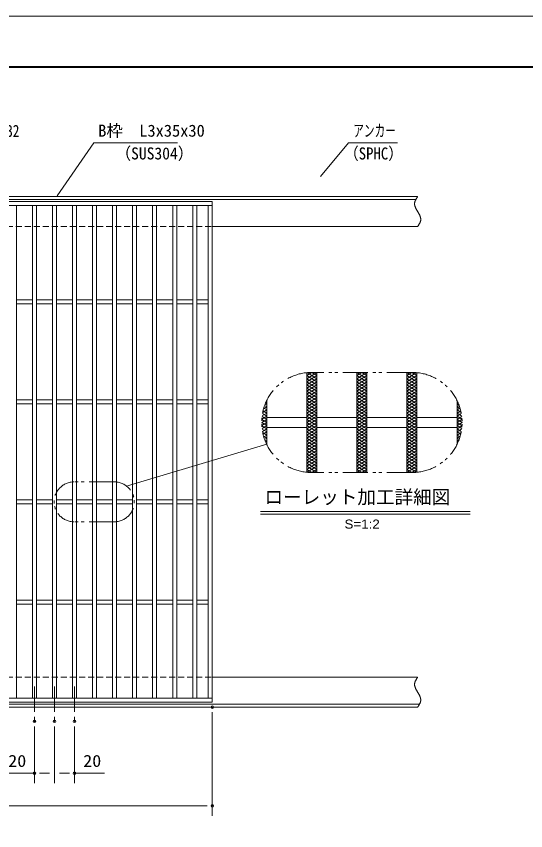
# Model space of a CAD drawing. Units: millimetres, scale not verified. Extents: x -1050 to 1050, y -742 to 742.
# Drawn here: x 9 to 517, y -71 to 742 of the extents above; entities that cross this region are included whole.
import ezdxf
from ezdxf.enums import TextEntityAlignment as Align

# ---------------------------------------------------------------- set-up
doc = ezdxf.new("R2010")
doc.units = ezdxf.units.MM
doc.header["$LTSCALE"] = 5
doc.header["$PDMODE"] = 32
doc.header["$PDSIZE"] = 2.5
for name, pattern in [('CHAIN1', [8, 5, -1, 1, -1]), ('DASHED1', [1.8, 1.2, -0.6]), ('DOUBLE_CHAIN1', [8.8, 5, -1, 0.6, -0.6, 0.6, -1])]:
    doc.linetypes.add(name, pattern=pattern)
for name, color, linetype, lineweight in [('0-0_7-図\u3000枠', 4, 'Continuous', 9), ('0-1_寸法注釈', 2, 'Continuous', 9), ('0-2_想像線', 134, 'DOUBLE_CHAIN1', 9), ('0-3_ハッチング', 4, 'Continuous', 9), ('0-5_DEFPOINTS', 134, 'Continuous', 9), ('0-6_枠', 7, 'Continuous', 9), ('0-7_蓋', 5, 'Continuous', 9), ('0-9_溝開口', 4, 'DASHED1', 9), ('0-A_中心線', 6, 'CHAIN1', 9)]:
    doc.layers.add(name, color=color, linetype=linetype, lineweight=lineweight)
doc.styles.add('HG丸ｺﾞｼｯｸM-PRO', font='')
doc.styles.add('ＭＳ ゴシック', font='')
doc.styles.get('HG丸ｺﾞｼｯｸM-PRO').set_extended_font_data('HG丸ｺﾞｼｯｸM-PRO')
doc.styles.get('ＭＳ ゴシック').set_extended_font_data('MS Gothic')

msp = doc.modelspace()

# ---------------------------------------------------------------- linework, layer by layer
at = {"layer": '0-0_7-図\u3000枠'}
msp.add_line((-973.75, 691.25), (998.75, 691.25), dxfattribs=at)
msp.add_lwpolyline([(-975, 692.5), (1000, 692.5), (1000, -692.5)], dxfattribs=at)
at = {"layer": '0-1_寸法注釈'}
for p, q in [((258.886, 315.021), (120.04, 273.544)), ((252.841, 247.905), (461.88, 247.905)), ((252.841, 245.405), (461.88, 245.405)), ((204.55, 47.475), (204.55, -56.047)), ((27.05, 33.328), (27.05, -23.478)), ((47.05, 33.328), (47.05, -23.478)), ((47.05, 33.328), (47.05, -23.478)), ((67.05, 33.328), (67.05, -23.478)), ((27.05, -13.478), (-2.797, -13.478)), ((42.05, -13.478), (32.05, -13.478)), ((52.05, -13.478), (62.05, -13.478)), ((67.05, -13.478), (96.897, -13.478)), ((-785.45, -46.047), (199.55, -46.047))]:
    msp.add_line(p, q, dxfattribs=at)
for points in [[(169.797, 615.968), (86.447, 615.968), (49.664, 563.288)], [(389.478, 615.968), (340.425, 615.968), (312.702, 582.538)]]:
    msp.add_lwpolyline(points, dxfattribs=at)
at = {"layer": '0-2_想像線'}
for p, q in [((403.886, 386.815), (303.886, 386.815)), ((403.886, 286.815), (303.886, 286.815)), ((106.692, 277.558), (66.692, 277.558)), ((106.692, 237.558), (66.692, 237.558))]:
    msp.add_line(p, q, dxfattribs=at)
for points in [[(409.55, 562.475), (409.359, 562.182), (409.169, 561.888), (408.98, 561.595), (408.792, 561.301), (408.608, 561.007), (408.427, 560.714), (408.249, 560.42), (408.076, 560.126), (407.909, 559.831), (407.747, 559.537), (407.592, 559.242), (407.443, 558.947), (407.303, 558.652), (407.171, 558.357), (407.048, 558.061), (406.935, 557.765), (406.832, 557.468), (406.741, 557.172), (406.661, 556.874), (406.593, 556.577), (406.538, 556.279), (406.497, 555.98), (406.47, 555.681), (406.458, 555.381), (406.46, 555.081), (406.476, 554.781), (406.505, 554.48), (406.547, 554.178), (406.601, 553.876), (406.666, 553.574), (406.743, 553.272), (406.829, 552.969), (406.926, 552.665), (407.032, 552.362), (407.147, 552.058), (407.27, 551.753), (407.401, 551.449), (407.538, 551.144), (407.683, 550.839)], [(407.683, 550.839), (407.833, 550.534), (407.989, 550.229), (408.15, 549.923), (408.316, 549.617), (408.485, 549.312), (408.657, 549.006), (408.833, 548.7), (409.01, 548.394), (409.189, 548.087), (409.369, 547.781), (409.55, 547.475)], [(411.417, 544.111), (411.267, 544.416), (411.111, 544.721), (410.95, 545.027), (410.784, 545.333), (410.615, 545.638), (410.443, 545.944), (410.267, 546.25), (410.09, 546.556), (409.911, 546.863), (409.731, 547.169), (409.55, 547.475)], [(409.55, 532.475), (409.741, 532.768), (409.931, 533.062), (410.12, 533.355), (410.308, 533.649), (410.492, 533.943), (410.673, 534.236), (410.851, 534.53), (411.024, 534.824), (411.191, 535.119), (411.353, 535.413), (411.508, 535.708), (411.657, 536.003), (411.797, 536.298), (411.929, 536.593), (412.052, 536.889), (412.165, 537.185), (412.268, 537.481), (412.359, 537.778), (412.439, 538.076), (412.507, 538.373), (412.562, 538.671), (412.603, 538.97), (412.63, 539.269), (412.642, 539.569), (412.64, 539.869), (412.624, 540.169), (412.595, 540.47), (412.553, 540.772), (412.499, 541.074), (412.434, 541.376), (412.357, 541.678), (412.271, 541.981), (412.174, 542.285), (412.068, 542.588), (411.953, 542.892), (411.83, 543.197), (411.699, 543.501), (411.562, 543.806), (411.417, 544.111)], [(409.55, 82.475), (409.359, 82.182), (409.169, 81.888), (408.98, 81.595), (408.792, 81.301), (408.608, 81.007), (408.427, 80.714), (408.249, 80.42), (408.076, 80.126), (407.909, 79.831), (407.747, 79.537), (407.592, 79.242), (407.443, 78.947), (407.303, 78.652), (407.171, 78.357), (407.048, 78.061), (406.935, 77.765), (406.832, 77.468), (406.741, 77.172), (406.661, 76.874), (406.593, 76.577), (406.538, 76.279), (406.497, 75.98), (406.47, 75.681), (406.458, 75.381), (406.46, 75.081), (406.476, 74.781), (406.505, 74.48), (406.547, 74.178), (406.601, 73.876), (406.666, 73.574), (406.743, 73.272), (406.829, 72.969), (406.926, 72.665), (407.032, 72.362), (407.147, 72.058), (407.27, 71.753), (407.401, 71.449), (407.538, 71.144), (407.683, 70.839)], [(407.683, 70.839), (407.833, 70.534), (407.989, 70.229), (408.15, 69.923), (408.316, 69.617), (408.485, 69.312), (408.657, 69.006), (408.833, 68.7), (409.01, 68.394), (409.189, 68.087), (409.369, 67.781), (409.55, 67.475)], [(411.417, 64.111), (411.267, 64.416), (411.111, 64.721), (410.95, 65.027), (410.784, 65.333), (410.615, 65.638), (410.443, 65.944), (410.267, 66.25), (410.09, 66.556), (409.911, 66.863), (409.731, 67.169), (409.55, 67.475)], [(409.55, 52.475), (409.741, 52.768), (409.931, 53.062), (410.12, 53.355), (410.308, 53.649), (410.492, 53.943), (410.673, 54.236), (410.851, 54.53), (411.024, 54.824), (411.191, 55.119), (411.353, 55.413), (411.508, 55.708), (411.657, 56.003), (411.797, 56.298), (411.929, 56.593), (412.052, 56.889), (412.165, 57.185), (412.268, 57.481), (412.359, 57.778), (412.439, 58.076), (412.507, 58.373), (412.562, 58.671), (412.603, 58.97), (412.63, 59.269), (412.642, 59.569), (412.64, 59.869), (412.624, 60.169), (412.595, 60.47), (412.553, 60.772), (412.499, 61.074), (412.434, 61.376), (412.358, 61.678), (412.271, 61.981), (412.174, 62.285), (412.068, 62.588), (411.953, 62.892), (411.83, 63.197), (411.699, 63.501), (411.562, 63.806), (411.417, 64.111)]]:
    msp.add_lwpolyline(points, dxfattribs=at)
for centre, radius, start, end in [((303.886, 336.815), 50, 90, 270), ((403.886, 336.815), 50, 270, 90), ((66.692, 257.558), 20, 90, 270), ((106.692, 257.558), 20, 270, 90)]:
    msp.add_arc(centre, radius, start, end, dxfattribs=at)
at = {"layer": '0-3_ハッチング'}
for p, q in [((298.886, 380.565), (308.886, 386.815)), ((298.886, 383.69), (303.886, 386.815)), ((298.886, 377.44), (308.886, 383.69)), ((298.886, 383.69), (308.886, 377.44)), ((299.233, 386.598), (308.886, 380.565)), ((303.886, 386.815), (308.886, 383.69)), ((348.886, 380.565), (358.886, 386.815)), ((348.886, 386.815), (358.886, 380.565)), ((348.886, 383.69), (353.886, 386.815)), ((348.886, 377.44), (358.886, 383.69)), ((348.886, 383.69), (358.886, 377.44)), ((353.886, 386.815), (358.886, 383.69)), ((398.886, 386.815), (408.886, 380.565)), ((398.886, 383.69), (403.886, 386.815)), ((398.886, 380.565), (408.539, 386.598)), ((398.886, 377.44), (408.886, 383.69)), ((398.886, 383.69), (408.886, 377.44)), ((403.886, 386.815), (408.886, 383.69)), ((298.886, 374.315), (308.886, 380.565)), ((298.886, 380.565), (308.886, 374.315)), ((298.886, 371.19), (308.886, 377.44)), ((298.886, 377.44), (308.886, 371.19)), ((298.886, 374.315), (308.886, 368.065)), ((298.886, 368.065), (308.886, 374.315)), ((348.886, 374.315), (358.886, 380.565)), ((348.886, 380.565), (358.886, 374.315)), ((348.886, 371.19), (358.886, 377.44)), ((348.886, 377.44), (358.886, 371.19)), ((348.886, 374.315), (358.886, 368.065)), ((348.886, 368.065), (358.886, 374.315)), ((398.886, 374.315), (408.886, 380.565)), ((398.886, 380.565), (408.886, 374.315)), ((398.886, 371.19), (408.886, 377.44)), ((398.886, 377.44), (408.886, 371.19)), ((398.886, 374.315), (408.886, 368.065)), ((398.886, 368.065), (408.886, 374.315)), ((298.886, 371.19), (308.886, 364.94)), ((298.886, 364.94), (308.886, 371.19)), ((298.886, 368.065), (308.886, 361.815)), ((298.886, 361.815), (308.886, 368.065)), ((348.886, 371.19), (358.886, 364.94)), ((348.886, 364.94), (358.886, 371.19)), ((348.886, 368.065), (358.886, 361.815)), ((348.886, 361.815), (358.886, 368.065)), ((398.886, 371.19), (408.886, 364.94)), ((398.886, 364.94), (408.886, 371.19)), ((398.886, 368.065), (408.886, 361.815)), ((398.886, 361.815), (408.886, 368.065)), ((298.886, 364.94), (308.886, 358.69)), ((298.886, 358.69), (308.886, 364.94)), ((298.886, 361.815), (308.886, 355.565)), ((298.886, 355.565), (308.886, 361.815)), ((298.886, 358.69), (308.886, 352.44)), ((298.886, 352.44), (308.886, 358.69)), ((348.886, 364.94), (358.886, 358.69)), ((348.886, 358.69), (358.886, 364.94)), ((348.886, 361.815), (358.886, 355.565)), ((348.886, 355.565), (358.886, 361.815)), ((348.886, 358.69), (358.886, 352.44)), ((348.886, 352.44), (358.886, 358.69)), ((398.886, 364.94), (408.886, 358.69)), ((398.886, 358.69), (408.886, 364.94)), ((398.886, 361.815), (408.886, 355.565)), ((398.886, 355.565), (408.886, 361.815)), ((398.886, 358.69), (408.886, 352.44)), ((398.886, 352.44), (408.886, 358.69)), ((255.798, 350.51), (258.886, 352.44)), ((255.979, 351.132), (258.886, 349.315)), ((256.832, 353.724), (258.886, 352.44)), ((257.098, 354.448), (258.886, 355.565)), ((257.812, 356.237), (258.886, 355.565)), ((298.886, 349.315), (308.886, 355.565)), ((298.886, 355.565), (308.886, 349.315)), ((298.886, 346.19), (308.886, 352.44)), ((298.886, 352.44), (308.886, 346.19)), ((348.886, 349.315), (358.886, 355.565)), ((348.886, 355.565), (358.886, 349.315)), ((348.886, 346.19), (358.886, 352.44)), ((348.886, 352.44), (358.886, 346.19)), ((398.886, 349.315), (408.886, 355.565)), ((398.886, 355.565), (408.886, 349.315)), ((398.886, 346.19), (408.886, 352.44)), ((398.886, 352.44), (408.886, 346.19)), ((448.886, 355.565), (449.96, 356.237)), ((448.886, 355.565), (450.674, 354.448)), ((448.886, 352.44), (450.94, 353.724)), ((448.886, 352.44), (451.974, 350.51)), ((448.886, 349.315), (451.792, 351.132)), ((253.988, 340.004), (258.886, 343.065)), ((254.25, 342.838), (258.886, 339.94)), ((254.312, 343.332), (258.886, 346.19)), ((254.68, 345.694), (258.886, 343.065)), ((254.898, 346.823), (258.886, 349.315)), ((255.26, 348.457), (258.886, 346.19)), ((298.886, 343.065), (308.886, 349.315)), ((298.886, 349.315), (308.886, 343.065)), ((298.886, 339.94), (308.886, 346.19)), ((298.886, 346.19), (308.886, 339.94)), ((298.886, 336.815), (308.886, 343.065)), ((298.886, 343.065), (308.886, 336.815)), ((348.886, 343.065), (358.886, 349.315)), ((348.886, 349.315), (358.886, 343.065)), ((348.886, 339.94), (358.886, 346.19)), ((348.886, 346.19), (358.886, 339.94)), ((348.886, 336.815), (358.886, 343.065)), ((348.886, 343.065), (358.886, 336.815)), ((398.886, 343.065), (408.886, 349.315)), ((398.886, 349.315), (408.886, 343.065)), ((398.886, 339.94), (408.886, 346.19)), ((398.886, 346.19), (408.886, 339.94)), ((398.886, 336.815), (408.886, 343.065)), ((398.886, 343.065), (408.886, 336.815)), ((448.886, 349.315), (452.874, 346.823)), ((448.886, 346.19), (452.512, 348.457)), ((448.886, 346.19), (453.459, 343.332)), ((448.886, 343.065), (453.091, 345.694)), ((448.886, 343.065), (453.784, 340.004)), ((448.886, 339.94), (453.522, 342.838)), ((253.886, 336.815), (258.886, 339.94)), ((253.886, 336.815), (258.886, 333.69)), ((253.98, 339.881), (258.886, 336.815)), ((253.98, 333.749), (258.886, 336.815)), ((253.988, 333.627), (258.886, 330.565)), ((254.25, 330.793), (258.886, 333.69)), ((298.886, 333.69), (308.886, 339.94)), ((298.886, 339.94), (308.886, 333.69)), ((298.886, 330.565), (308.886, 336.815)), ((298.886, 336.815), (308.886, 330.565)), ((298.886, 327.44), (308.886, 333.69)), ((298.886, 333.69), (308.886, 327.44)), ((348.886, 333.69), (358.886, 339.94)), ((348.886, 339.94), (358.886, 333.69)), ((348.886, 330.565), (358.886, 336.815)), ((348.886, 336.815), (358.886, 330.565)), ((348.886, 327.44), (358.886, 333.69)), ((348.886, 333.69), (358.886, 327.44)), ((398.886, 333.69), (408.886, 339.94)), ((398.886, 339.94), (408.886, 333.69)), ((398.886, 330.565), (408.886, 336.815)), ((398.886, 336.815), (408.886, 330.565)), ((398.886, 327.44), (408.886, 333.69)), ((398.886, 333.69), (408.886, 327.44)), ((448.886, 339.94), (453.886, 336.815)), ((448.886, 336.815), (453.792, 339.881)), ((448.886, 333.69), (453.886, 336.815)), ((448.886, 336.815), (453.792, 333.749)), ((448.886, 333.69), (453.522, 330.793)), ((448.886, 330.565), (453.784, 333.627)), ((254.312, 330.299), (258.886, 327.44)), ((254.68, 327.937), (258.886, 330.565)), ((254.898, 326.808), (258.886, 324.315)), ((255.26, 325.174), (258.886, 327.44)), ((298.886, 324.315), (308.886, 330.565)), ((298.886, 330.565), (308.886, 324.315)), ((298.886, 321.19), (308.886, 327.44)), ((298.886, 327.44), (308.886, 321.19)), ((348.886, 324.315), (358.886, 330.565)), ((348.886, 330.565), (358.886, 324.315)), ((348.886, 321.19), (358.886, 327.44)), ((348.886, 327.44), (358.886, 321.19)), ((398.886, 324.315), (408.886, 330.565)), ((398.886, 330.565), (408.886, 324.315)), ((398.886, 321.19), (408.886, 327.44)), ((398.886, 327.44), (408.886, 321.19)), ((448.886, 330.565), (453.091, 327.937)), ((448.886, 327.44), (453.459, 330.299)), ((448.886, 327.44), (452.512, 325.174)), ((448.886, 324.315), (452.874, 326.808)), ((255.798, 323.12), (258.886, 321.19)), ((255.979, 322.499), (258.886, 324.315)), ((256.832, 319.906), (258.886, 321.19)), ((257.098, 319.183), (258.886, 318.065)), ((257.812, 317.394), (258.886, 318.065)), ((298.886, 318.065), (308.886, 324.315)), ((298.886, 324.315), (308.886, 318.065)), ((298.886, 314.94), (308.886, 321.19)), ((298.886, 321.19), (308.886, 314.94)), ((298.886, 311.815), (308.886, 318.065)), ((298.886, 318.065), (308.886, 311.815)), ((348.886, 318.065), (358.886, 324.315)), ((348.886, 324.315), (358.886, 318.065)), ((348.886, 314.94), (358.886, 321.19)), ((348.886, 321.19), (358.886, 314.94)), ((348.886, 311.815), (358.886, 318.065)), ((348.886, 318.065), (358.886, 311.815)), ((398.886, 318.065), (408.886, 324.315)), ((398.886, 324.315), (408.886, 318.065)), ((398.886, 314.94), (408.886, 321.19)), ((398.886, 321.19), (408.886, 314.94)), ((398.886, 311.815), (408.886, 318.065)), ((398.886, 318.065), (408.886, 311.815)), ((448.886, 324.315), (451.792, 322.499)), ((448.886, 321.19), (451.974, 323.12)), ((448.886, 321.19), (450.94, 319.906)), ((448.886, 318.065), (450.674, 319.183)), ((448.886, 318.065), (449.96, 317.394)), ((298.886, 314.94), (308.886, 308.69)), ((298.886, 308.69), (308.886, 314.94)), ((298.886, 311.815), (308.886, 305.565)), ((298.886, 305.565), (308.886, 311.815)), ((348.886, 314.94), (358.886, 308.69)), ((348.886, 308.69), (358.886, 314.94)), ((348.886, 311.815), (358.886, 305.565)), ((348.886, 305.565), (358.886, 311.815)), ((398.886, 314.94), (408.886, 308.69)), ((398.886, 308.69), (408.886, 314.94)), ((398.886, 311.815), (408.886, 305.565)), ((398.886, 305.565), (408.886, 311.815)), ((298.886, 308.69), (308.886, 302.44)), ((298.886, 302.44), (308.886, 308.69)), ((298.886, 305.565), (308.886, 299.315)), ((298.886, 299.315), (308.886, 305.565)), ((298.886, 302.44), (308.886, 296.19)), ((298.886, 296.19), (308.886, 302.44)), ((348.886, 308.69), (358.886, 302.44)), ((348.886, 302.44), (358.886, 308.69)), ((348.886, 305.565), (358.886, 299.315)), ((348.886, 299.315), (358.886, 305.565)), ((348.886, 302.44), (358.886, 296.19)), ((348.886, 296.19), (358.886, 302.44)), ((398.886, 308.69), (408.886, 302.44)), ((398.886, 302.44), (408.886, 308.69)), ((398.886, 305.565), (408.886, 299.315)), ((398.886, 299.315), (408.886, 305.565)), ((398.886, 302.44), (408.886, 296.19)), ((398.886, 296.19), (408.886, 302.44)), ((298.886, 299.315), (308.886, 293.065)), ((298.886, 293.065), (308.886, 299.315)), ((298.886, 296.19), (308.886, 289.94)), ((298.886, 289.94), (308.886, 296.19)), ((298.886, 293.065), (308.886, 286.815)), ((299.233, 287.032), (308.886, 293.065)), ((348.886, 299.315), (358.886, 293.065)), ((348.886, 293.065), (358.886, 299.315)), ((348.886, 296.19), (358.886, 289.94)), ((348.886, 289.94), (358.886, 296.19)), ((348.886, 293.065), (358.886, 286.815)), ((348.886, 286.815), (358.886, 293.065)), ((398.886, 299.315), (408.886, 293.065)), ((398.886, 293.065), (408.886, 299.315)), ((398.886, 296.19), (408.886, 289.94)), ((398.886, 289.94), (408.886, 296.19)), ((398.886, 293.065), (408.539, 287.032)), ((398.886, 286.815), (408.886, 293.065)), ((298.886, 289.94), (303.886, 286.815)), ((303.886, 286.815), (308.886, 289.94)), ((348.886, 289.94), (353.886, 286.815)), ((353.886, 286.815), (358.886, 289.94)), ((398.886, 289.94), (403.886, 286.815)), ((403.886, 286.815), (408.886, 289.94))]:
    msp.add_line(p, q, dxfattribs=at)
at = {"layer": '0-5_DEFPOINTS'}
msp.add_lwpolyline([(-1050, -742.5), (-1050, 742.5), (1050, 742.5), (1050, -742.5)], close=True, dxfattribs=at)
for p in [(204.55, 52.475), (27.05, 38.328), (47.05, 38.328), (67.05, 38.328), (27.05, -13.478), (67.05, -13.478), (204.55, -46.047)]:
    msp.add_point(p, dxfattribs=at)
at = {"layer": '0-6_枠'}
for p, q in [((-795.45, 562.475), (409.55, 562.475)), ((-792.45, 559.475), (407.714, 559.475)), ((204.55, 532.475), (409.55, 532.475)), ((204.55, 82.475), (409.55, 82.475)), ((-795.45, 52.475), (409.55, 52.475)), ((-792.45, 55.475), (411.386, 55.475))]:
    msp.add_line(p, q, dxfattribs=at)
at = {"layer": '0-7_蓋'}
for p, q in [((204.55, 557.475), (-790.45, 557.475)), ((204.55, 553.475), (-790.45, 553.475)), ((9.05, 553.475), (9.05, 61.475)), ((25.05, 553.475), (25.05, 61.475)), ((29.05, 553.475), (29.05, 61.475)), ((45.05, 553.475), (45.05, 61.475)), ((49.05, 553.475), (49.05, 61.475)), ((65.05, 553.475), (65.05, 61.475)), ((69.05, 553.475), (69.05, 61.475)), ((85.05, 553.475), (85.05, 61.475)), ((89.05, 553.475), (89.05, 61.475)), ((105.05, 553.475), (105.05, 61.475)), ((109.05, 553.475), (109.05, 61.475)), ((125.05, 553.475), (125.05, 61.475)), ((129.05, 553.475), (129.05, 61.475)), ((145.05, 553.475), (145.05, 61.475)), ((149.05, 553.475), (149.05, 61.475)), ((165.05, 553.475), (165.05, 61.475)), ((169.05, 553.475), (169.05, 61.475)), ((185.05, 553.475), (185.05, 61.475)), ((189.05, 553.475), (189.05, 61.475)), ((200.55, 61.475), (200.55, 553.475)), ((204.55, 57.475), (204.55, 557.475)), ((25.05, 459.475), (9.05, 459.475)), ((45.05, 459.475), (29.05, 459.475)), ((65.05, 459.475), (49.05, 459.475)), ((85.05, 459.475), (69.05, 459.475)), ((105.05, 459.475), (89.05, 459.475)), ((125.05, 459.475), (109.05, 459.475)), ((145.05, 459.475), (129.05, 459.475)), ((165.05, 459.475), (149.05, 459.475)), ((185.05, 459.475), (169.05, 459.475)), ((200.55, 459.475), (189.05, 459.475)), ((25.05, 455.475), (9.05, 455.475)), ((45.05, 455.475), (29.05, 455.475)), ((65.05, 455.475), (49.05, 455.475)), ((85.05, 455.475), (69.05, 455.475)), ((105.05, 455.475), (89.05, 455.475)), ((125.05, 455.475), (109.05, 455.475)), ((145.05, 455.475), (129.05, 455.475)), ((165.05, 455.475), (149.05, 455.475)), ((185.05, 455.475), (169.05, 455.475)), ((200.55, 455.475), (189.05, 455.475)), ((298.886, 386.565), (298.886, 287.066)), ((298.886, 386.565), (298.886, 287.066)), ((308.886, 386.815), (308.886, 286.815)), ((308.886, 386.815), (308.886, 286.815)), ((348.886, 386.815), (348.886, 286.815)), ((348.886, 386.815), (348.886, 286.815)), ((358.886, 386.815), (358.886, 286.815)), ((358.886, 386.815), (358.886, 286.815)), ((398.886, 386.815), (398.886, 286.815)), ((398.886, 386.815), (398.886, 286.815)), ((408.886, 386.565), (408.886, 287.066)), ((408.886, 386.565), (408.886, 287.066)), ((25.05, 359.475), (9.05, 359.475)), ((45.05, 359.475), (29.05, 359.475)), ((65.05, 359.475), (49.05, 359.475)), ((85.05, 359.475), (69.05, 359.475)), ((105.05, 359.475), (89.05, 359.475)), ((125.05, 359.475), (109.05, 359.475)), ((145.05, 359.475), (129.05, 359.475)), ((165.05, 359.475), (149.05, 359.475)), ((185.05, 359.475), (169.05, 359.475)), ((200.55, 359.475), (189.05, 359.475)), ((258.886, 358.61), (258.886, 315.021)), ((258.886, 358.61), (258.886, 315.021)), ((448.886, 358.61), (448.886, 315.021)), ((448.886, 358.61), (448.886, 315.021)), ((25.05, 355.475), (9.05, 355.475)), ((45.05, 355.475), (29.05, 355.475)), ((65.05, 355.475), (49.05, 355.475)), ((85.05, 355.475), (69.05, 355.475)), ((105.05, 355.475), (89.05, 355.475)), ((125.05, 355.475), (109.05, 355.475)), ((145.05, 355.475), (129.05, 355.475)), ((165.05, 355.475), (149.05, 355.475)), ((185.05, 355.475), (169.05, 355.475)), ((200.55, 355.475), (189.05, 355.475)), ((258.886, 341.815), (298.886, 341.815)), ((308.886, 341.815), (348.886, 341.815)), ((358.886, 341.815), (398.886, 341.815)), ((408.886, 341.815), (448.886, 341.815)), ((258.886, 331.815), (298.886, 331.815)), ((308.886, 331.815), (348.886, 331.815)), ((358.886, 331.815), (398.886, 331.815)), ((408.886, 331.815), (448.886, 331.815)), ((25.05, 259.475), (9.05, 259.475)), ((25.05, 255.475), (9.05, 255.475)), ((45.05, 259.475), (29.05, 259.475)), ((45.05, 255.475), (29.05, 255.475)), ((65.05, 259.475), (49.05, 259.475)), ((65.05, 255.475), (49.05, 255.475)), ((85.05, 259.475), (69.05, 259.475)), ((85.05, 255.475), (69.05, 255.475)), ((105.05, 259.475), (89.05, 259.475)), ((105.05, 255.475), (89.05, 255.475)), ((125.05, 259.475), (109.05, 259.475)), ((125.05, 255.475), (109.05, 255.475)), ((145.05, 259.475), (129.05, 259.475)), ((145.05, 255.475), (129.05, 255.475)), ((165.05, 259.475), (149.05, 259.475)), ((165.05, 255.475), (149.05, 255.475)), ((185.05, 259.475), (169.05, 259.475)), ((185.05, 255.475), (169.05, 255.475)), ((200.55, 259.475), (189.05, 259.475)), ((200.55, 255.475), (189.05, 255.475)), ((25.05, 159.475), (9.05, 159.475)), ((25.05, 155.475), (9.05, 155.475)), ((45.05, 159.475), (29.05, 159.475)), ((45.05, 155.475), (29.05, 155.475)), ((65.05, 159.475), (49.05, 159.475)), ((65.05, 155.475), (49.05, 155.475)), ((85.05, 159.475), (69.05, 159.475)), ((85.05, 155.475), (69.05, 155.475)), ((105.05, 159.475), (89.05, 159.475)), ((105.05, 155.475), (89.05, 155.475)), ((125.05, 159.475), (109.05, 159.475)), ((125.05, 155.475), (109.05, 155.475)), ((145.05, 159.475), (129.05, 159.475)), ((145.05, 155.475), (129.05, 155.475)), ((165.05, 159.475), (149.05, 159.475)), ((165.05, 155.475), (149.05, 155.475)), ((185.05, 159.475), (169.05, 159.475)), ((185.05, 155.475), (169.05, 155.475)), ((200.55, 159.475), (189.05, 159.475)), ((200.55, 155.475), (189.05, 155.475)), ((-790.45, 61.475), (204.55, 61.475)), ((-790.45, 57.475), (204.55, 57.475))]:
    msp.add_line(p, q, dxfattribs=at)
at = {"layer": '0-9_溝開口'}
for p, q in [((-765.45, 532.475), (204.55, 532.475)), ((-765.45, 82.475), (204.55, 82.475))]:
    msp.add_line(p, q, dxfattribs=at)
at = {"layer": '0-A_中心線'}
for p, q in [((27.05, 72.969), (27.05, 38.328)), ((47.05, 72.969), (47.05, 38.328)), ((67.05, 72.969), (67.05, 38.328))]:
    msp.add_line(p, q, dxfattribs=at)

# ---------------------------------------------------------------- texts
at = {"layer": '0-1_寸法注釈', "color": 7}
for s, height, style, width, p in [('サイドバー\u3000FB4x32', 12.02, 'ＭＳ ゴシック', 0.8, (-105.921, 618.436)), ('アンカー', 12.02, 'ＭＳ ゴシック', 0.65, (345.202, 618.655)), ('（SUS304）', 12.02, 'ＭＳ ゴシック', 0.95, (107.958, 595.919)), ('（SPHC）', 12.03, 'ＭＳ ゴシック', 0.9, (335.929, 595.865)), ('S=1:2', 9.054, 'HG丸ｺﾞｼｯｸM-PRO', 1.1, (336.553, 228.109)), ('20', 12.02, 'ＭＳ ゴシック', 1.1, (0.893, -10.791)), ('20', 12.02, 'ＭＳ ゴシック', 1.1, (75.74, -10.791))]:
    msp.add_text(s, height=height, dxfattribs=dict(at, style=style, width=width)).set_placement(p, align=Align.BOTTOM_LEFT)
for s, height, style, p in [('B枠\u3000L3x35x30', 12.02, 'ＭＳ ゴシック', (90.7, 618.655)), ('ローレット加工詳細図', 13.6, 'HG丸ｺﾞｼｯｸM-PRO', (256.654, 251.477))]:
    msp.add_text(s, height=height, dxfattribs=dict(at, style=style)).set_placement(p, align=Align.BOTTOM_LEFT)

doc.saveas('drawing.dxf')
